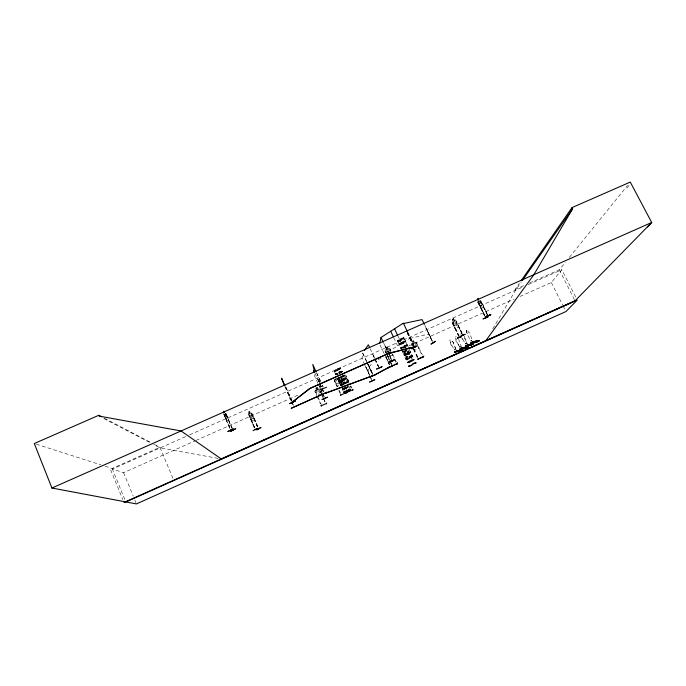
<?xml version="1.0" encoding="UTF-8"?>
<svg xmlns="http://www.w3.org/2000/svg" width="686" height="686" viewBox="0 0 686 686"><rect width="100%" height="100%" fill="white"/><g stroke="black" fill="none" stroke-linecap="round" stroke-linejoin="round"><path stroke-width="0.51" stroke-dasharray="3.43 2.57" d="M334.073 370.963L336.509 376.34M334.588 381.416L335.06 381.176L337.555 386.672M342.648 381.004C341.739 380.901 343.206 381.236 339.116 381.999C339.321 379.066 350.966 376.725 342.451 381.133M460.186 346.979L460.538 346.979M341.156 378.492L341.628 378.252L344.123 383.714M458.848 336.534L452.108 322.609L452.237 321.743L455.041 319.942M452.194 322.591L452.28 321.785M400.573 339.184L401.319 339.013L400.504 339.399M342.314 379.95C340.873 380.953 343.866 379.761 342.4 379.924M478.451 301.043L478.322 301.994L485.92 317.627M343.051 380.113L342.82 381.836L341.234 382.539L339.767 381.579L338.335 378.449L338.927 377.506L341.654 376.288L344.072 375.954M339.784 381.622L339.553 383.345L340.779 384.692L344.698 382.942L344.578 381.056L342.52 376.545M471.111 340.856L471.616 340.65L471.248 341.131M465.674 343.815L466.343 343.815L465.623 344.02M471.171 340.762L471.368 341.002M471.608 341.071L471.539 340.822M248.606 414.31L248.709 413.564L251.505 413.006L252.182 413.461L254.532 419.969L251.728 420.629L248.598 414.275L254.386 427.678M368.262 372.627L369.179 367.242M365.972 367.216L369.72 375.636L364.223 363.906M403.951 337.906L400.513 340.333M403.265 351.729L402.382 351.566A3.602 0.54 -25.2 0 0 403.214 351.601M400.761 340.385L397.374 340.976L403.145 337.898M340.642 368.168C340.916 366.881 330.386 371.932 335.737 370.912M385.318 351.901L385.806 351.644L387.118 354.508M386.227 358.161L386.741 356.128M391.2 359.567L385.103 346.361M390.557 349.568L390.077 349.783L390.96 351.661M411.248 344.389L411.514 343.54L415.45 341.8L416.325 342.125L422.379 354.979M389.279 360.364L384.872 350.778L385.138 349.911M337.083 386.878L334.159 380.336L335.583 378.989M337.692 377.986L337.426 378.835L340.762 384.769M337.744 378.029L337.486 378.826L339.527 383.303L337.966 384.049L336.5 383.088L335.068 379.95L335.668 379.015M343.66 383.954L340.728 377.42L342.151 376.065M344.072 383.354L342.786 381.913L340.77 377.36L341.328 376.494M316.177 389.854L314.763 391.209L316.778 395.659M454.252 320.396L453.429 318.698L452.185 319.513L454.278 325.37L455.538 326.33L456.662 325.593L456.61 323.835L455.067 320.662L454.192 320.491M466.214 343.746L465.794 343.84L466.283 343.858M337.718 369.231L337.066 369.48L337.529 369.085M340.522 368.416L337.178 370.491L337.709 370.286M340.59 381.519C341.439 381.193 346.276 379.332 345.101 378.758M339.073 381.553L342.245 379.71M338.867 381.639L339.338 381.124M342.125 380.344L342.477 380.104M342.091 381.167L342.666 380.987M492.78 328.851L515.486 290.358L521.103 282.332M412.749 343.06L412.166 343.995L412.903 345.555M386.424 349.414L385.815 350.383L387.324 353.616M348.908 382.051L345.821 375.148L343.849 375.319L344.921 375.576L346.353 378.698L346.121 380.421L344.535 381.124L343.069 380.155L341.619 376.983L342.237 376.1M316.263 389.888L315.671 390.814L317.069 393.918L318.51 394.87L320.088 394.167M515.486 290.358L515.04 289.466L519.285 283.369M401.499 338.995L400.787 339.278M400.375 340.462L400.916 340.247L400.392 340.273M374.436 358.332L372.378 353.539L374.728 358.118M369.214 367.044L372.695 362.345M405.923 350.983L405.769 350.889M626.935 188.153L630.228 184.045M529.481 283.061L559.313 269.83L565.341 262.378M569.354 257.413L627.604 185.383M519.997 296.455L551.312 282.529L561.8 269.709L575.794 297.235M337.546 369.179L336.963 369.617L337.461 369.231M337.709 369.077L337.28 369.317M487.377 315.097L480.706 301.488L481.109 301.223L487.789 314.84M481.315 308.589L483.313 306.942L482.781 304.961M478.391 301.008L477.868 302.355L481.323 308.666L483.364 306.985M405.503 350.983L405.76 351.163M405.975 351.026L405.546 351.249M455.247 349.8L454.809 349.869M334.476 370.474L334.991 370.114M337.392 370.449L335.746 370.92M341.962 380.353L342.494 379.993M402.871 339.081L403.437 338.695M453.42 318.784L452.254 319.539L453.052 321.194M453.086 323.38L452.623 323.638L453.086 323.38L459.757 337.195M461.687 333.499L456.207 321.262L462.15 333.242M455.873 321.485L456.336 321.22M385.566 346.036C384.863 345.684 388.482 351.189 388.636 352.587M387.864 351.978L410.374 337.941M432.129 341.396L426.066 328.311L432.274 341.311M426.238 328.337L432.592 341.234M248.666 413.589L249.524 413.384C247.114 411.326 250.982 410.408 250.724 413.118L252.114 413.521L257.936 426.812M254.24 427.764L248.992 415.364M254.712 427.601L249.327 415.287L255.398 429.573M254.18 418.151L254.575 419.943M408.101 359.747L404.5 352.115L404.131 352.33M406.369 353.633L407.638 352.887M343.926 380.224L344.604 379.83M405.52 351.181L403.265 351.738M337.701 369.351L337.152 369.531M342.143 380.216L342.751 380.087L342.245 380.267M405.623 350.915L404.74 351.421M225.54 413.144L228.85 420.612M229.716 428.364L224.142 414.953L230.539 429.213M226.157 415.03L231.894 428.27M226.869 420.69L228.807 420.544M341.405 380.121L343.883 379.058M405.572 351.069L406.429 350.666A3.602 0.54 -25.2 0 1 402.725 351.592M386.69 349.989L388.327 349.26L389.845 352.493M185.632 436.596L112.401 469.087L123.574 472.645L195.03 440.884M196.007 440.446L298.779 394.767M378.063 359.533L381.004 358.229M403.514 348.222L514.123 299.062M317.867 389.116L317.112 387.453L315.431 388.207L316.263 389.897M340.77 377.36L339.184 378.072L342.16 384.589L339.664 379.126L339.193 379.367L342.108 385.746M317.867 389.108L319.813 388.953L323.278 396.782M315.037 390.377L318.956 388.636L319.77 389.005M321.768 405.58L315.654 392.023L315.191 392.229M340.616 381.202L342.203 380.49M347.879 379.65L348.059 381.588L337.495 386.287L336.209 384.837L334.228 380.336M285.865 387.273L291.919 400.83M320.602 381.227L316.898 373.51M515.04 289.466L523.701 285.625M105.078 466.206L112.152 468.478L159.924 447.281L172.898 478.279M189.55 434.864L523.289 286.791M528.1 284.656L561.8 269.709M386.038 347.845L387.093 347.373L387.367 347.948L386.312 348.419M317.841 378.946L319.53 382.677M291.404 400.787L287.425 392.349M317.867 379.126L319.556 382.857M385.138 349.929L389.228 348.094L390.128 348.445L390.951 350.34M411.866 341.371L413.564 340.616L416.068 346.036M413.015 343.617L414.593 342.923M334.476 379.555L338.387 377.815L339.21 378.132M343.815 375.405L344.947 374.89M337.512 378.869L335.926 379.572L337.349 382.711L338.935 381.999M343.918 379.778L345.504 379.075M481.323 308.666L480.251 307.088M480.432 300.176L487.617 314.908M477.868 302.355L477.919 301.523M480.706 301.488L487.549 315.037M404.731 351.404L402.45 351.755M338.155 368.545L338.944 368.262M401.739 338.37L404.02 338.052M345.367 378.621A3.55 0.532 -24.6 0 1 340.496 381.287A3.55 0.532 -24.6 0 1 340.53 380.267A3.55 0.532 -24.6 0 1 345.367 378.621L345.461 378.749A3.559 0.532 -24.6 0 0 340.625 380.49A3.559 0.532 -24.6 0 0 340.59 381.51A3.559 0.532 -24.6 0 0 345.47 378.835L345.461 378.749A3.567 0.532 -24.6 0 1 340.59 381.519L338.867 381.699M343.892 379.075L344.561 378.852M457.914 324.778L458.317 326.75L455.53 328.594L454.303 327.153L455.53 328.517M452.108 322.609L458.977 336.492M454.99 319.89L455.744 320.199L462.021 333.276M398.266 341.139L398.909 340.951A3.602 0.583 -25.3 0 0 403.985 338.147A3.602 0.583 -25.3 0 0 399.312 339.664A3.602 0.583 -25.3 0 0 398.9 340.951M409.834 338.455L428.939 333.996M248.855 415.442L249.327 415.287M425.92 328.405L426.383 328.242M404.5 352.115L407.999 359.764M344.569 378.861L345.101 378.741M405.177 347.553L405.966 349.268M460.032 347.193L460.555 347.09M402.862 351.961L403.334 351.875M450.848 342.537L450.796 342.546A1.775 1.586 80 0 0 451.705 345.204L451.757 345.195A1.775 1.586 80 0 1 450.848 342.537L449.973 340.839A0.883 0.797 80.4 0 1 450.342 339.647A0.883 0.797 80.4 0 1 451.422 340.042L452.245 341.748A1.775 1.586 80 0 1 453.686 344.089L456.387 350.366M457.03 342.22L459.869 347.33L457.03 342.22A1.784 1.604 80.3 0 1 456.164 339.544L455.341 337.829A0.892 0.797 80.8 0 1 456.276 336.594M452.194 341.757L452.245 341.748A1.775 1.586 80 0 1 453.738 344.08L456.344 350.375M456.164 339.544L455.341 337.829M461.918 338.567A1.784 1.612 80.6 0 0 462.638 339.081L462.681 339.073A1.784 1.612 80.6 0 1 461.97 338.558M467.226 333.327L466.394 331.604A0.9 0.815 81.5 0 1 466.72 330.403A0.9 0.815 81.5 0 1 467.826 330.798L467.775 330.806A0.9 0.815 81.5 0 0 466.669 330.403A0.9 0.815 81.5 0 0 466.343 331.612L467.226 333.327A1.792 1.629 81 0 0 468.152 336.011L470.973 341.156M224.468 415.562L226.946 415.519M340.513 376.803L341.619 376.983M414.327 342.365L415.433 342.546L416.916 345.667M337.255 378.312L338.361 378.492M218.131 458.385L160.181 447.889L153.604 444.468M36.324 444.185L101.031 464.911M389.228 348.162L390.085 348.497M338.387 377.746L339.253 378.08M103.809 418.546L149.84 442.513M104.418 418.237L150.517 442.359M154.281 444.331L159.924 447.281M340.548 368.09A3.55 0.575 -24.6 0 1 335.686 370.783A3.55 0.575 -24.6 0 1 335.694 369.694A3.55 0.575 -24.6 0 1 340.548 368.09L342.28 371.838M343.858 392.426L342.203 388.808M342.151 371.443A3.619 0.566 -24.6 0 0 337.212 373.098A3.619 0.566 -24.6 0 0 337.195 374.179A3.619 0.566 -24.6 0 0 342.151 371.443L342.185 371.469M338.258 378.158A3.619 0.557 -24.6 0 1 337.289 378.158L337.409 378.38M479.943 305.304L481.066 306.376L481.846 305.707L479.943 300.605M347.099 382.231A3.627 0.523 -24.6 0 0 342.168 383.928A3.627 0.523 -24.6 0 0 342.117 384.949A3.627 0.523 -24.6 0 0 347.099 382.231L347.956 384.246M407.201 344.912L407.21 344.929A3.584 0.549 -25.2 0 0 402.536 346.499A3.584 0.549 -25.2 0 0 402.107 347.742A3.584 0.549 -25.2 0 0 407.192 344.964L407.475 345.555A3.584 0.549 -25.2 0 1 403.179 348.094M402.099 350.829L397.494 341.036M343.772 375.113A3.619 0.557 -24.6 0 1 343.883 375.225L346.97 382.068A3.567 0.514 -24.6 0 1 342.04 384.709A3.567 0.514 -24.6 0 1 342.091 383.697A3.567 0.514 -24.6 0 1 346.945 382.033M413.375 348.857L414.687 350.306L418.666 348.531L418.46 346.61M388.405 356.849L387.093 355.399L388.396 356.909L392.521 355.074L392.315 353.084M336.26 384.803L337.512 386.209M225.557 413.204L226.097 413.821M405.598 355.768L406.815 357.149L410.005 355.297L407.544 349.028M342.04 371.298L342.014 371.272A3.559 0.557 -24.6 0 0 337.135 372.875A3.559 0.557 -24.6 0 0 337.126 373.947A3.559 0.557 -24.6 0 0 341.997 371.246L342.074 371.349M250.682 418.932L251.779 420.535M402.39 351.618L402.648 351.481A3.584 0.532 -25.2 0 0 406.361 350.537M226.946 420.655L223.705 413.804M462.638 339.081L465.485 344.209M451.705 345.204L454.526 350.297M407.158 344.835L405.692 341.774A3.584 0.566 -25.2 0 1 400.633 344.604A3.584 0.566 -25.2 0 1 401.053 343.343A3.584 0.566 -25.2 0 1 405.709 341.817L405.64 341.611M559.313 269.83L574.534 299.936M551.312 282.529L562.657 304.987M563.129 305.922L565.024 309.669M337.512 378.535L340.479 385.069M478.665 303.229L484.856 315.877M478.605 303.358L484.796 316.006M477.928 302.337L484.625 316.075M467.775 330.806L468.658 332.521A1.792 1.629 81 0 1 470.176 334.871L472.877 341.216M456.01 321.442L461.815 333.456M453.386 318.707L454.235 320.482M452.949 323.423L458.737 335.394M424.814 325.353L432.437 341.319M417.199 345.169L421.916 355.185M407.75 332.093L414.07 345.452M407.741 332.384L414.49 346.739M407.561 332.47L413.881 345.804M407.355 332.341L413.684 345.693M407.227 332.367L413.727 345.898M407.235 332.547L413.555 345.89M407.081 332.641L413.401 345.976M413.941 348.814L418.649 358.838M413.469 349.02L417.337 357.192M413.452 349.063L417.32 357.235M403.857 337.881L405.598 341.354A3.644 0.575 -25.2 0 1 400.41 344.209A3.644 0.575 -25.2 0 1 400.83 342.923A3.644 0.575 -25.2 0 1 405.563 341.379M408.839 348.419L407.475 345.538A3.584 0.549 -25.2 0 0 403.625 346.722A3.584 0.549 -25.2 0 0 401.319 348.642M409.028 348.788L413.958 359.241M407.999 349.86L412.226 358.564M408.136 351.155L411.849 358.787M407.587 350.958L408.256 354.208L406.987 354.945L405.692 354.027L404.251 350.966M406.549 350.589L409.028 355.845M404.929 350.572L407.767 356.583M398.009 336.14L401.473 343.489M407.733 359.961L403.608 351.361L407.621 359.987M402.45 351.575L407.535 362.388M393.721 337.666L397.597 345.907M392.769 354.233L396.285 361.788M391.406 352.561L394.038 358.246M394.493 359.147L396.242 362.945M390.343 351.292L389.211 348.874L388.062 348.685L387.247 346.953M388.087 348.617L387.281 346.876L385.523 347.665L386.329 349.397M389.073 353.522L391.826 359.112M385.318 346.241L391.397 359.481M383.783 343.266L391.234 359.464M386.69 353.522L389.777 360.107M390.214 361.05L391.972 364.815M387.564 355.442L390.643 362.028M391.08 362.971L392.401 365.792M384.94 350.778L385.798 352.638M389.725 361.265L391.037 364.129M385.978 356.977L387.667 360.604M388.096 361.513L389.794 365.141M385.944 357.08L387.641 360.707M388.062 361.608L389.759 365.235M380.087 345.024L384.031 353.47M384.469 354.405L387.453 360.785M387.907 361.591L389.571 365.321M375.165 359.044L378.621 366.478M370.088 348.634L374.625 358.255M374.976 359.121L378.518 366.616M374.873 359.258L378.329 366.693M368.279 364.232L372.764 373.904M368.099 364.309L372.67 374.033M362.723 353.041L366.616 361.436M367.044 362.371L372.609 374.307M366.581 361.651L362.688 353.256L361.985 359.061L363.777 362.937M367.01 362.577L372.447 374.299M367.953 364.738L371.975 373.424M365.99 367.13L369.445 374.71M370.148 376.58L371.452 379.392M370.131 376.665L371.435 379.478M348.908 382.085L346.233 376.211L345.761 376.451L351.181 388.242M348.968 386.467L350.023 388.748M346.627 389.168L345.795 387.35L347.459 391.02M341.628 378.286L344.123 383.74M345.324 387.556L346.156 389.408M342.528 386.621L344.192 390.291M339.218 390.283L341.294 394.87M338.747 390.497L339.99 393.258M322.334 384.983L323.217 387.007M316.598 372.85L320.396 381.313M322.137 385.078L323.02 387.093M319.942 383.525L321.64 387.341M322.06 388.19L323.758 392.006M319.976 383.791L321.674 387.599M322.086 388.447L323.775 392.255M314.985 373.141L319.35 382.797M319.753 383.611L321.477 387.684M321.871 388.276L323.586 392.341M318.553 384.203L320.311 388.156M320.739 389.039L324.255 396.86M317.91 383.337L314.522 375.868L314.111 373.158M318.33 384.271L320.13 388.242M320.559 389.125L324.066 396.945M320.19 391.166L323.252 397.923M323.689 398.892L324.993 401.79M320.19 391.192L321.065 393.129M321.502 394.09L323.252 397.957M323.689 398.918L325.001 401.816M320.328 392.469L318.921 389.365L317.832 389.185L317.086 387.53M316.941 396.096L320.431 403.857M285.89 387.358L291.944 400.916M285.367 386.69L291.747 401.001M291.799 401.644L293.497 405.477M284.801 386.518L293.308 405.563M257.79 426.889L252.234 414.627L257.61 426.889M257.464 426.966L251.556 413.624L249.918 411.403M248.829 411.694L250.673 417.397L251.882 418.657L252.988 418.4L252.98 416.865M226.114 413.795L232.297 428.167M226.337 414.936L232.117 428.261M225.745 413.795L227.486 418.76L226.714 418.777L225.66 417.294L224.15 413.812M225.334 413.804L226.834 417.277L226.071 417.285L224.562 413.812M223.645 413.83L230.762 430.251M461.747 347.399L459.08 341.088A1.784 1.604 80.3 0 0 458.702 339.347M123.574 472.645L133.195 496.107M134.799 500.017L136 502.949M112.152 468.478L124.912 499.725M110.66 469.824L122.768 499.485M288.3 393.267L289.998 398.154M410.734 352.27L410.76 352.381A3.653 0.532 -25.2 0 1 405.572 355.168A3.653 0.532 -25.2 0 1 406.026 353.95A3.653 0.532 -25.2 0 1 410.751 352.355M405.649 341.517L405.666 341.654A3.644 0.575 -25.2 0 1 400.495 344.406A3.644 0.575 -25.2 0 1 400.924 343.12A3.644 0.575 -25.2 0 1 405.649 341.577L405.666 341.611M344.003 375.585L344.012 375.619A3.567 0.54 -24.6 0 1 340.342 377.883A3.567 0.54 -24.6 0 1 337.958 378.063M228.241 418.769L228.747 420.578M319.565 379.392L320.113 383.834M320.371 385.892L320.739 388.885M347.819 379.667L347.999 381.545M341.311 382.574L341.491 384.512M338.472 377.703A3.567 0.54 -24.6 0 1 339.15 377.309M342.408 375.859A3.567 0.54 -24.6 0 1 343.592 375.551M343.866 375.311A3.619 0.549 -24.6 0 1 340.668 377.489A3.619 0.549 -24.6 0 1 337.486 378.149M340.59 381.519A3.567 0.532 -24.6 0 1 340.625 380.49A3.567 0.532 -24.6 0 1 345.478 378.844M338.095 374.084A3.619 0.566 -24.6 0 1 335.84 374.264A3.619 0.566 -24.6 0 1 340.342 371.915A3.619 0.566 -24.6 0 1 341.8 372.146M341.276 372.507A3.619 0.566 -24.6 0 1 340.59 372.91M339.802 373.321A3.619 0.566 -24.6 0 1 338.944 373.724M336.243 374.873A3.559 0.557 -24.6 0 1 338.618 372.901A3.559 0.557 -24.6 0 1 342.177 372.095M341.336 372.738A3.559 0.557 -24.6 0 1 340.668 373.133M339.887 373.544A3.559 0.557 -24.6 0 1 339.047 373.93M338.207 374.282A3.559 0.557 -24.6 0 1 336.757 374.77M343.437 375.731A3.619 0.557 -24.6 0 1 338.935 377.952M343.292 375.525A3.559 0.549 -24.6 0 1 340.479 377.068M339.647 377.42A3.559 0.549 -24.6 0 1 338.867 377.712M348.857 386.664A3.567 0.497 -24.6 0 1 344.072 389.125A3.567 0.497 -24.6 0 1 343.429 388.55M344.106 388.156A3.567 0.497 -24.6 0 1 344.895 387.753M346.584 386.998A3.567 0.497 -24.6 0 1 347.373 386.707M348.462 386.707A3.627 0.506 -24.6 0 1 343.592 389.039A3.627 0.506 -24.6 0 1 343.292 388.336M343.978 387.942A3.627 0.506 -24.6 0 1 344.784 387.53M343.866 384.477A3.627 0.523 -24.6 0 1 340.891 384.983A3.627 0.523 -24.6 0 1 346.421 382.394A3.627 0.523 -24.6 0 1 344.724 384.083M347.708 386.655A3.567 0.506 -24.6 0 1 343.789 388.49A3.567 0.506 -24.6 0 1 342.288 388.533M342.348 385.335A3.567 0.514 -24.6 0 1 341.688 384.735A3.567 0.514 -24.6 0 1 346.807 382.574A3.567 0.514 -24.6 0 1 344.809 384.297M343.969 384.692A3.567 0.514 -24.6 0 1 343.129 385.043M347.845 386.861A3.627 0.514 -24.6 0 1 343.497 388.851A3.627 0.514 -24.6 0 1 342.674 388.49M464.319 336.191A1.784 1.612 80.6 0 1 464.696 337.941L467.329 344.278L464.696 337.941A1.784 1.612 80.6 0 0 464.268 336.2M460.863 334.459A0.892 0.806 81.1 0 1 462.064 333.533M401.173 348.445A3.644 0.557 -25.2 0 1 403.797 346.361A3.644 0.557 -25.2 0 1 407.347 345.495A3.644 0.557 -25.2 0 1 402.288 348.171M405.443 350.786A3.602 0.54 -25.2 0 1 403.848 351.412M406.506 350.855A3.576 0.532 -25.2 0 1 403.197 352.115A3.576 0.532 -25.2 0 1 403.222 351.455M403.788 351.086A3.576 0.532 -25.2 0 1 404.491 350.675M341.028 379.975C341.594 382.908 339.107 382.874 340.496 379.77C337.512 378.835 338.858 376.957 340.659 379.247C340.05 376.451 342.631 376.485 341.208 379.469L343.24 380.953L341.028 379.975M411.754 345.392L412.217 345.178L411.754 345.392M416.342 343.36L416.805 343.146L416.342 343.36M479.523 300.965L478.742 301.634L480.363 304.953L481.152 304.284L479.523 300.965M453.309 319.213L452.589 319.693L452.863 320.259L453.583 319.779L453.309 319.213M454.466 321.057L453.352 321.803L454.878 324.975L456.001 324.229L454.466 321.057M455.032 349.62L454.389 349.98L455.032 349.62M460.392 346.644L459.74 347.005L460.392 346.644M466.017 343.515L465.365 343.883L466.077 343.506M471.514 340.462L470.853 340.831L471.514 340.462M316.923 387.933L315.92 388.379L316.169 388.936L317.181 388.482L316.923 387.933M318.081 389.742L316.512 390.437L317.91 393.541L319.487 392.838L318.081 389.742M413.384 341.096L412.372 341.542L412.638 342.1L413.649 341.654L413.384 341.096M252.379 417.002L251.265 417.26L249.841 414.01L250.965 413.761L252.379 417.002M249.875 411.78L249.155 411.934L249.412 412.518L250.133 412.355L249.875 411.78M351.592 387.899L350.7 385.952L351.584 387.933M344.655 390.051L343.823 388.233L344.655 390.085M412.543 356.231L412.552 356.231A3.653 0.514 -25.2 0 1 407.355 358.95A3.653 0.514 -25.2 0 1 407.827 357.758A3.653 0.514 -25.2 0 1 412.543 356.154L412.552 356.214M335.831 371.1A3.541 0.566 -24.6 0 0 340.685 368.416A3.55 0.575 -24.6 0 0 335.831 370.011A3.55 0.575 -24.6 0 0 335.831 371.1A3.55 0.575 -24.6 0 0 340.685 368.399A3.541 0.566 -24.6 0 0 335.84 370.02A3.541 0.566 -24.6 0 0 335.831 371.1M340.599 381.536A3.559 0.532 -24.6 0 0 345.478 378.861A3.559 0.532 -24.6 0 0 340.633 380.516A3.559 0.532 -24.6 0 0 340.599 381.536M340.745 381.853A3.55 0.523 -24.6 0 0 345.624 379.187A3.55 0.523 -24.6 0 0 340.788 380.833A3.55 0.523 -24.6 0 0 340.745 381.853M398.849 340.813A3.576 0.575 -25.3 0 0 403.908 338.026A3.576 0.575 -25.3 0 0 399.252 339.527A3.576 0.575 -25.3 0 0 398.849 340.813M399.003 341.131A3.567 0.575 -25.3 0 0 404.045 338.344A3.567 0.575 -25.3 0 0 399.406 339.853A3.567 0.575 -25.3 0 0 399.003 341.131M402.185 347.982A3.644 0.557 -25.2 0 0 407.347 345.161A3.644 0.557 -25.2 0 0 402.622 346.722A3.644 0.557 -25.2 0 0 402.185 347.982M400.332 343.969A3.584 0.566 -25.2 0 0 405.409 341.182A3.584 0.566 -25.2 0 0 400.753 342.708A3.584 0.566 -25.2 0 0 400.332 343.969M407.493 359.155A3.593 0.506 -25.2 0 0 412.595 356.394A3.593 0.506 -25.2 0 0 407.947 357.981A3.593 0.506 -25.2 0 0 407.493 359.155M407.192 358.521A3.593 0.506 -25.2 0 0 412.295 355.76A3.593 0.506 -25.2 0 0 407.647 357.337A3.593 0.506 -25.2 0 0 407.192 358.521M405.7 355.365A3.593 0.523 -25.2 0 0 410.803 352.604A3.593 0.523 -25.2 0 0 406.155 354.165A3.593 0.523 -25.2 0 0 405.7 355.365M407.261 358.761A3.653 0.514 -25.2 0 0 412.449 355.957A3.653 0.514 -25.2 0 0 407.733 357.56A3.653 0.514 -25.2 0 0 407.261 358.761M405.477 354.971A3.653 0.532 -25.2 0 0 410.657 352.167A3.653 0.532 -25.2 0 0 405.932 353.753A3.653 0.532 -25.2 0 0 405.477 354.971M405.409 354.731A3.593 0.523 -25.2 0 0 410.502 351.969A3.593 0.523 -25.2 0 0 405.855 353.53A3.593 0.523 -25.2 0 0 405.409 354.731"/><path stroke-width="1.03" d="M340.719 394.63L340.685 395.462M345.924 393.215L346.053 392.272M346.19 393.061L346.284 392.212M347.099 391.826L347.03 392.675M352.75 390.137L352.861 389.236L352.484 390.197M379.838 343.154L380.97 337.546M370.569 376.846L375.859 374.47M374.77 379.727L369.583 382.068L374.736 379.667M460.829 350.795L454.329 352.227L454.835 351.824M456.13 351.103L462.501 349.757M463.153 349.637L456.542 350.88M459.774 349.088L466.111 347.759M460.229 348.831L466.78 347.622L460.186 348.857M467.843 346.919L461.489 348.136M454.612 352.081L461.472 350.555L454.792 351.978M461.901 347.905L468.075 346.91M465.4 345.967L471.719 344.775M465.442 345.941L472.362 344.535L465.863 345.71M467.363 345.015L473.803 343.763L467.029 345.187L467.543 344.784M473.889 343.575L467.783 344.766M470.888 342.923L477.396 341.757M472.628 341.962L478.888 340.813M471.762 344.749L465.631 345.976M473.091 341.705L479.54 340.573L473.048 341.731M479.12 340.822L479.54 340.59M391.406 366.658L391.955 365.424L391.423 366.624M391.955 365.458L391.637 366.513M389.236 362.054L394.81 359.584L389.219 362.019M418.1 358.589L417.825 359.533M423.048 357.209L423.828 356.051M533.854 274.692L572.621 208.758L572.021 207.601L630.28 182.073L651.7 222.487L647.421 226.912M393.627 360.527L389.957 361.428L393.798 360.364M364.395 350.563L368.305 344.784L369.643 347.665M521.103 280.754L572.021 207.601M522.329 280.574L572.621 208.758M485.748 340.77L534 274.486M456.482 351.06L462.887 349.791M460.135 349.037L466.772 347.639M461.807 348.085L468.478 346.679L461.944 347.879M432.832 342.863L433.32 342.666M479.248 340.762L472.851 341.988M416.265 346.078L411.977 348.762M373.158 375.602L324.615 393.558L373.493 375.379M381.982 366.77L376.52 369.085L381.965 366.736M488.235 315.766L485.491 317.875M320.911 405.537L321.237 406.163M347.245 392.564L347.099 391.835M180.933 430.877L221.364 459.011L575.057 300.828L651.7 222.487L181.061 430.962L99.11 416.093L98.775 415.287L34.3 443.542L51.913 488.02L136.403 503.927L565.967 311.538L577.243 300.082L125.83 501.981M459.243 337.478L463.084 335.077M391.963 360.862L392.306 360.647M392.555 360.57L392.118 360.836M478.416 298.487L477.576 299.207M477.585 299.268L478.416 298.573M485.842 316.589L490.653 314.814M487.883 316.992L482.953 318.913L487.883 317.026M485.714 316.64L490.653 314.745M233.137 430.062L230.513 430.268M410.348 365.681L414.507 363.34M326.39 403.488L321.357 405.769M397.211 363.657L387.624 367.962L397.185 363.631M418.237 359.027L423.288 356.737M461.318 335.523L464.911 334.416M340.873 395.059L345.907 392.786M352.467 389.888L347.399 392.152M423.228 356.806L418.186 359.044M411.772 348.814L416.119 346.147M412.989 347.305L416.814 346.336L413.144 347.202M255.089 429.659L258.802 428.673M255.038 429.676L258.313 428.861M260.912 427.481L256.718 429.89L260.74 427.558M224.202 411.291L223.43 411.36M233.266 428.879L227.821 431.563L233.12 428.87M326.639 402.982L326.485 403.831M123.977 502.452L575.005 300.88M291.276 408.239L327.05 392.221L291.293 408.281M322.137 399.561L327.471 397.143L322.12 399.518M51.913 488.02L181.147 430.919M295.34 401.018L289.621 403.66L295.349 401.044M490.79 314.685L485.825 316.563M461.146 335.591L465.117 334.356M413.032 363.606L416.17 362.851L413.204 363.52M402.836 323.663L422.062 319.59L424.351 324.392M461.446 348.291L467.801 347.082M477.353 341.791L470.93 342.897M468.435 346.722L467.878 346.902M98.775 415.287L101.597 416.762M320.902 389.639L326.656 387.187M407.304 331.467L403.359 323.132L381.056 337.452L383.234 342.383M394.544 328.8L397.571 335.222M390.703 331.261L393.292 336.749M316.177 371.915L312.782 364.438L314.574 372.369M284.947 385.746L281.594 378.235L284.373 385.549M313.699 370.44L313.974 372.249M256.916 428.476L253.031 430.722M389.082 353.23L309.283 388.791L291.267 402.948L310.269 388.242L389.082 353.23M471.128 342.914L477.816 341.525L471.119 342.931M397.408 362.997L397.057 364.155L397.46 363.014M461.009 336.963L457.21 338.172L461.009 337.006M408.616 366.153L411.806 365.372L408.616 366.195M478.365 299.01L478.159 300.031L478.365 299.01M389.871 352.938L389.022 353.47L415.107 346.73L389.871 352.938M435.396 341.336L431.091 344.029L435.396 341.336M389.494 366.941L373.613 375.542L389.965 366.89L389.494 366.941M235.675 428.69L230.41 431.434L235.675 428.69M224.528 412.252L223.765 411.634L224.528 412.252M345.521 392.298A3.567 0.489 -24.6 0 0 350.426 389.657A3.567 0.489 -24.6 0 0 345.59 391.346A3.567 0.489 -24.6 0 0 345.521 392.298A3.576 0.489 -24.6 0 0 350.435 389.657A3.576 0.489 -24.6 0 0 345.59 391.354A3.576 0.489 -24.6 0 0 345.521 392.315M408.993 362.328A3.593 0.489 -25.2 0 0 414.095 359.584A3.593 0.489 -25.2 0 0 409.465 361.17A3.593 0.489 -25.2 0 0 408.993 362.328"/></g></svg>
